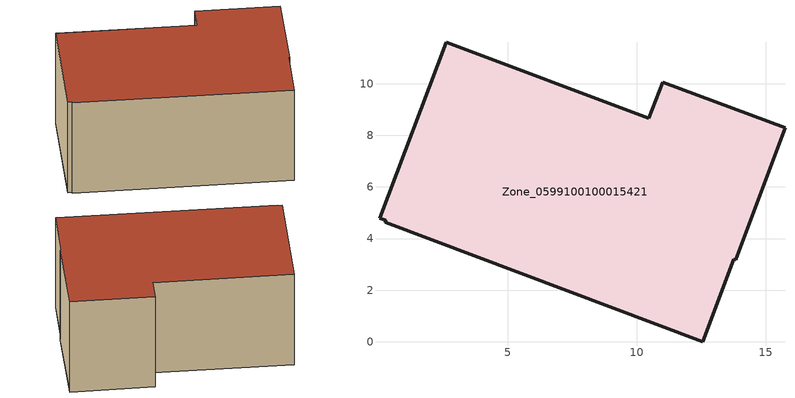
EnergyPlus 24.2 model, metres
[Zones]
Zone_0599100100015421
 floor ground (C_G): 0.03,4.8 2.61,11.61 10.47,8.68 11,10.06 15.75,8.3 13.84,3.17 13.77,3.2 12.57,0 0.24,4.64 0.27,4.71 z0
 wall outside (C_F): 11,10.06 10.47,8.68 2.61,11.61 0.03,4.8 0.27,4.71 0.24,4.64 12.57,0 13.77,3.2 13.84,3.17 15.75,8.3 11,10.06 z0:6.41
 roof outside (C_R): 2.61,11.61 0.03,4.8 0.27,4.71 0.24,4.64 12.57,0 13.77,3.2 13.84,3.17 15.75,8.3 11,10.06 10.47,8.68 z6.41
[BUILDING]
Pand.0599100100015421: North Axis=0; Terrain=City; Loads Convergence Tolerance Value=0.04; Temperature Convergence Tolerance Value=0.4; Solar Distribution=FullExterior; Maximum Number of Warmup Days=25; Minimum Number of Warmup Days=1
[Site:Location]
Rotterdam.The.Hague.AP_ZH_NLD Design_Conditions: Latitude=51.96; Longitude=4.45; Time Zone=1; Elevation=-4.5
[SITE:GROUNDTEMPERATURE:BUILDINGSURFACE]
18, 18, 18, 18, 18, 18, 18, 18, 18, 18, 18, 18
[MATERIAL] Thermal Absorptance=0.9; Solar Absorptance=0.7; Visible Absorptance=0.7
Name | Roughness | Thickness | Conductivity | Density | Specific Heat
G.D.2015-2018 | MediumSmooth | 0.15 | 0.0428571 | 540 | 1210
F.D.2015-2018 | Rough | 0.3 | 0.0666667 | 1920 | 840
R.D.2015-2018 | MediumRough | 0.2 | 0.0333333 | 1500 | 1000
[CONSTRUCTION]
C_G: G.D.2015-2018
C_F: F.D.2015-2018
C_R: R.D.2015-2018
[ZONE]
Zone_0599100100015421: Type=1; Multiplier=1; Ceiling Height=Autocalculate; Volume=Autocalculate; Floor Area=autocalculate; Part of Total Floor Area=Yes
[ZONEINFILTRATION:DESIGNFLOWRATE]
Infil_Zone_0599100100015421: Zone or ZoneList or Space or SpaceList=Zone_0599100100015421; Schedule=AlwaysOn; Design Flow Rate Calculation Method=Flow/Area; Flow Rate per Floor Area=0.0021; Constant Term Coefficient=1; Temperature Term Coefficient=0; Velocity Term Coefficient=0; Velocity Squared Term Coefficient=0
[HVACTEMPLATE:ZONE:IDEALLOADSAIRSYSTEM]
Zone_0599100100015421: Maximum Heating Supply Air Temperature=50; Minimum Cooling Supply Air Temperature=13; Maximum Heating Supply Air Humidity Ratio=0.0156; Minimum Cooling Supply Air Humidity Ratio=0.0077; Heating Limit=NoLimit; Cooling Limit=NoLimit; Dehumidification Control Type=ConstantSensibleHeatRatio; Cooling Sensible Heat Ratio=0.7; Dehumidification Setpoint=60; Humidification Control Type=None; Humidification Setpoint=30; Outdoor Air Method=None; Outdoor Air Flow Rate per Person=0.00944; Outdoor Air Flow Rate per Zone Floor Area=0; Outdoor Air Flow Rate per Zone=0; Demand Controlled Ventilation Type=None; Outdoor Air Economizer Type=NoEconomizer; Heat Recovery Type=None; Sensible Heat Recovery Effectiveness=0.7; Latent Heat Recovery Effectiveness=0.65
[ZONECONTROL:THERMOSTAT]
ThermostatControl_Zone_0599100100015421: Zone or ZoneList=Zone_0599100100015421; Control Type Schedule=DualSetpointControlType; Control 1=Thermostat_Zone_0599100100015421; Temperature Difference Between Cutout And Setpoint=0
[THERMOSTATSETPOINT:DUALSETPOINT]
Thermostat_Zone_0599100100015421: Heating Setpoint Temperature Schedule=HeatingSetpoint_Zone_0599100100015421; Cooling Setpoint Temperature Schedule=CoolingSetpoint_Zone_0599100100015421
[SCHEDULE:COMPACT]
HeatingSetpoint_Zone_0599100100015421: Through: 12/31, For: AllDays, Until: 24:00, 21
CoolingSetpoint_Zone_0599100100015421: Through: 12/31, For: AllDays, Until: 24:00, 24
DualSetpointControlType: Through: 12/31, For: AllDays, Until: 24:00, 4
AlwaysOn: Through: 12/31, For: AllDays, Until: 24:00, 1
